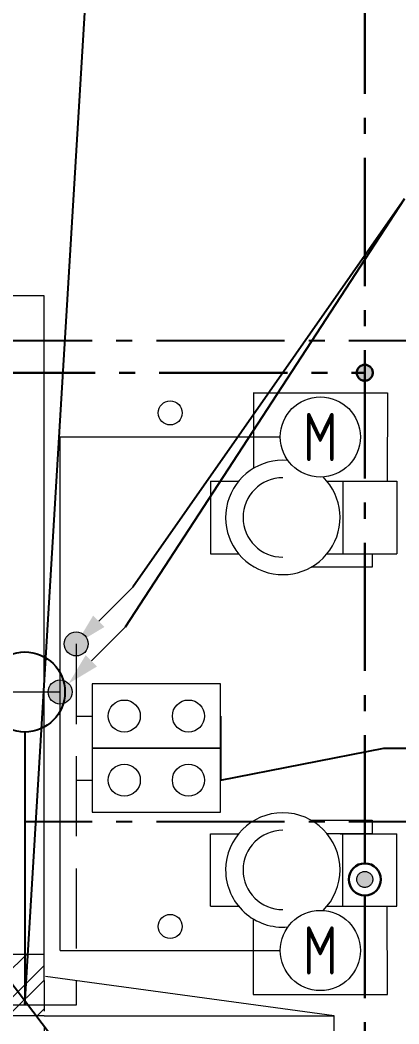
# Model space of a CAD drawing. Header units: millimetres. Extents: x -14296 to 10264, y -13087 to -5602.
# Drawn here: x -2821 to -2797.4, y -12672.6 to -12610 of the extents above; entities that cross this region are included whole.
import ezdxf
from ezdxf import colors
from ezdxf.entities.mleader import LeaderData, LeaderLine
from ezdxf.math import Vec2, Vec3

# ---------------------------------------------------------------- set-up
doc = ezdxf.new("R2010")
doc.units = ezdxf.units.MM
for name, pattern in [('gost5', [7, 5, -2, 0]), ('gost6', [12, 8, -1.5, 1, -1.5]), ('HIDDEN2', [4.7625, 3.175, -1.5875])]:
    doc.linetypes.add(name, pattern=pattern)
for name, color, linetype, lineweight in [('Заземление (Вновь)', 6, 'gost6', 15), ('Заземление (Сущ)', 6, 'gost6', 25), ('КаБель контрольный (Вновь)', 142, 'gost5', 15), ('КаБель силовой (Вновь)', 1, 'Continuous', 15), ('Линия выноска', 137, 'Continuous', 25), ('Осевая', 4, 'gost6', 25), ('Строительный', 251, 'Continuous', 13), ('Технологическое', 156, 'Continuous', 18), ('Эл. аппараты (Вновь)', 93, 'Continuous', 15), ('ЭлектрооБорудование (Вновь)', 160, 'Continuous', 15)]:
    doc.layers.add(name, color=color, linetype=linetype, lineweight=lineweight)
doc.styles.add('Simplex', font='simplex.shx', dxfattribs={"width": 0.7, "oblique": 15})

# ---------------------------------------------------------------- blocks, each defined once
blk = doc.blocks.new('_None')
blk = doc.blocks.new('A$C2C4D244A')
at = {"layer": 'Эл. аппараты (Вновь)'}
for p, q in [((4, 8), (0, 8)), ((0, 8), (0, 0)), ((4, 0), (4, 8)), ((0, 0), (4, 0))]:
    blk.add_line(p, q, dxfattribs=at)
for centre in [(2, 6), (2, 2)]:
    blk.add_circle(centre, 1, dxfattribs=at)
blk = doc.blocks.new('_DotBlank')
at = {"color": 0, "linetype": 'ByBlock', "lineweight": -2}
blk.add_line((-0.5, 0), (-1, 0), dxfattribs=at)
blk.add_circle((0, 0), 0.5, dxfattribs=at)

msp = doc.modelspace()

# ---------------------------------------------------------------- hatches: boundary and pattern name
at = {"layer": 'Заземление (Вновь)'}
msp.add_hatch(color=256, dxfattribs=at).paths.add_polyline_path([(-2799.00898, -12663.57393, 1), (-2800.00898, -12663.57393, 1)])
at = {"layer": 'Заземление (Сущ)', "lineweight": 30}
msp.add_hatch(color=256, dxfattribs=at).paths.add_polyline_path([(-2799.00898, -12631.97393, 1), (-2800.00898, -12631.97393, 1)])
at = {"layer": 'КаБель контрольный (Вновь)', "linetype": 'ByBlock'}
msp.add_hatch(color=256, dxfattribs=at).paths.add_polyline_path([(-2818.25898, -12648.88466, 1), (-2816.75898, -12648.88466, 1)])
at = {"layer": 'КаБель силовой (Вновь)'}
msp.add_hatch(color=256, dxfattribs=at).paths.add_polyline_path([(-2819.25898, -12651.88466, 1), (-2817.75898, -12651.88466, 1)])
at = {"layer": 'Строительный'}
h = msp.add_hatch(dxfattribs=at)
h.set_pattern_fill('ANSI32', color=256, scale=0.2)
h.set_pattern_definition([(45, (-3538.7997, -13089.2003), (-1.3470384, 1.3470384), []), (45, (-3537.9016, -13089.2003), (-1.3470384, 1.3470384), [])])
h.paths.add_polyline_path([(-2821.90898, -12672.08466), (-2819.50898, -12672.08466), (-2819.50898, -12668.23094), (-2821.90898, -12668.23094)])
h.paths.add_polyline_path([(-2821.90898, -12689.54435), (-2819.50898, -12689.54435), (-2819.50898, -12684.88466), (-2821.90898, -12684.88466)])

# ---------------------------------------------------------------- linework, layer by layer
at = {"layer": 'Заземление (Вновь)'}
msp.add_circle((-2799.50898, -12663.57393), 0.5, dxfattribs=at)
at = {"layer": 'Заземление (Сущ)', "lineweight": 30}
for p, q in [((-2799.50898, -12662.57393), (-2799.50898, -12608.17393)), ((-2824.32898, -12631.97393), (-2799.50898, -12631.97393)), ((-2799.50898, -12718.97393), (-2799.50898, -12664.57393))]:
    msp.add_line(p, q, dxfattribs=at)
msp.add_circle((-2799.50898, -12631.97393), 0.5, dxfattribs=at)
at = {"layer": 'Заземление (Сущ)', "linetype": 'ByBlock', "lineweight": 30}
msp.add_circle((-2799.50898, -12663.57393), 1, dxfattribs=at)
at = {"layer": 'КаБель контрольный (Вновь)', "linetype": 'ByBlock'}
msp.add_line((-2816.09477, -12647.47045), (-2813.97345, -12645.34913), dxfattribs=at)
at = {"layer": 'КаБель контрольный (Вновь)'}
for p, q in [((-2817.50898, -12648.88466), (-2817.50898, -12671.41895)), ((-2817.50898, -12653.38466), (-2816.50898, -12653.38466)), ((-2817.50898, -12657.38466), (-2816.50898, -12657.38466)), ((-2817.50898, -12671.41895), (-2823.90898, -12671.41895))]:
    msp.add_line(p, q, dxfattribs=at)
at = {"layer": 'КаБель контрольный (Вновь)', "linetype": 'ByBlock'}
msp.add_circle((-2817.50898, -12648.88466), 0.75, dxfattribs=at)
msp.add_solid([(-2815.74121, -12647.824), (-2816.44832, -12647.11689), (-2817.50898, -12648.88466)], dxfattribs=at)
at = {"layer": 'КаБель силовой (Вновь)'}
for p, q in [((-2818.50898, -12668.00823), (-2818.50898, -12635.97754)), ((-2818.50898, -12635.97754), (-2804.78225, -12635.97754)), ((-2816.56444, -12649.94012), (-2814.44312, -12647.8188)), ((-2823.90898, -12651.88466), (-2818.50898, -12651.88466)), ((-2818.50898, -12668.00823), (-2804.78225, -12668.00823))]:
    msp.add_line(p, q, dxfattribs=at)
for centre in [(-2811.64561, -12634.47754), (-2818.50898, -12651.88466), (-2811.64561, -12666.50823)]:
    msp.add_circle(centre, 0.75, dxfattribs=at)
msp.add_solid([(-2816.21088, -12650.29367), (-2816.91799, -12649.58656), (-2817.97865, -12651.35433)], dxfattribs=at)
at = {"layer": 'Линия выноска'}
for p, q in [((-2814.44312, -12647.8188), (-2797.02918, -12621.12926)), ((-2797.02918, -12621.12926), (-2813.97345, -12645.34913))]:
    msp.add_line(p, q, dxfattribs=at)
at = {"layer": 'Осевая'}
for p, q in [((-2756.50898, -12629.97393), (-2827.32898, -12629.97393)), ((-2756.50898, -12659.97393), (-2820.70898, -12659.97393))]:
    msp.add_line(p, q, dxfattribs=at)
at = {"layer": 'Строительный'}
for p, q in [((-2819.50898, -12627.17393), (-2888.10898, -12627.17393)), ((-2819.50898, -12669.88466), (-2819.50898, -12627.17393)), ((-2819.50898, -12669.88466), (-2819.50898, -12627.17393)), ((-2821.90898, -12668.23094), (-2819.50898, -12668.23094)), ((-2801.42554, -12672.08466), (-2819.42554, -12669.62497)), ((-2819.50898, -12672.08466), (-2821.90898, -12672.08466)), ((-2819.50289, -12672.08466), (-2801.42554, -12672.08466)), ((-2801.42554, -12687.08466), (-2801.42554, -12672.08466))]:
    msp.add_line(p, q, dxfattribs=at)
at = {"layer": 'Строительный', "linetype": 'HIDDEN2', "ltscale": 0.6}
msp.add_line((-2819.50898, -12669.88466), (-2819.50898, -12684.88466), dxfattribs=at)
at = {"layer": 'Технологическое', "color": 128, "ltscale": 10}
for p, q in [((-2806.46767, -12633.23003), (-2798.09682, -12633.23003)), ((-2806.45536, -12633.23003), (-2806.45536, -12637.93936)), ((-2798.09682, -12633.23003), (-2798.10636, -12638.73953)), ((-2809.12341, -12638.73953), (-2809.12341, -12643.25888)), ((-2809.12341, -12638.73953), (-2807.3821, -12638.73953)), ((-2801.86232, -12638.73953), (-2797.50741, -12638.73953)), ((-2800.88331, -12638.73953), (-2800.88331, -12643.25888)), ((-2797.50741, -12638.73953), (-2797.50741, -12643.25888)), ((-2809.12341, -12643.25888), (-2807.3821, -12643.25888)), ((-2801.86232, -12643.25888), (-2797.50741, -12643.25888)), ((-2799.05016, -12643.25888), (-2799.05016, -12644.09589)), ((-2799.05016, -12644.09589), (-2802.852, -12644.09589)), ((-2802.852, -12659.88988), (-2799.05016, -12659.88988)), ((-2799.05016, -12659.88988), (-2799.05016, -12660.72689)), ((-2809.12341, -12665.24624), (-2809.12341, -12660.72689)), ((-2809.12341, -12660.72689), (-2807.3821, -12660.72689)), ((-2799.05016, -12660.72689), (-2801.86232, -12660.72689)), ((-2801.05526, -12660.72689), (-2797.50741, -12660.72689)), ((-2800.88331, -12665.24624), (-2800.88331, -12660.72689)), ((-2797.50741, -12665.24624), (-2797.50741, -12660.72689)), ((-2809.12341, -12665.24624), (-2807.3821, -12665.24624)), ((-2801.86232, -12665.24624), (-2797.50741, -12665.24624)), ((-2798.09682, -12670.75574), (-2798.10636, -12665.24624)), ((-2806.45536, -12670.75574), (-2806.45536, -12666.04642)), ((-2806.46767, -12670.75574), (-2798.09682, -12670.75574))]:
    msp.add_line(p, q, dxfattribs=at)
for centre, radius, start, end in [((-2804.62221, -12640.99921), 3.56695, 84.9019588, 45.1293882), ((-2804.62221, -12640.99921), 2.47535, 90, 270), ((-2804.62221, -12662.98656), 3.56695, 0, 180), ((-2804.62221, -12662.98656), 2.47535, 90, 270), ((-2804.62221, -12662.98656), 3.56695, 180, 275.0980412), ((-2804.62221, -12662.98656), 3.56695, 314.8706118, 0)]:
    msp.add_arc(centre, radius, start, end, dxfattribs=at)
at = {"layer": 'ЭлектрооБорудование (Вновь)'}
for centre in [(-2802.28225, -12635.97754), (-2802.28225, -12668.00823)]:
    msp.add_circle(centre, 2.5, dxfattribs=at)

# ---------------------------------------------------------------- block references
at = {"layer": 'Эл. аппараты (Вновь)', "rotation": 90}
for p in [(-2808.50898, -12655.38464), (-2808.50898, -12659.38464)]:
    msp.add_blockref('A$C2C4D244A', p, dxfattribs=at)

# ---------------------------------------------------------------- texts
at = {"layer": 'ЭлектрооБорудование (Вновь)', "char_height": 3, "width": 6.7817159, "attachment_point": 5, "style": 'Simplex'}
for insert in [(-2802.28225, -12635.97754), (-2802.28225, -12668.00823)]:
    msp.add_mtext('{\\Q0;М}', dxfattribs=dict(at, insert=insert))

# ---------------------------------------------------------------- leaders
at = {"layer": 'Линия выноска'}
ml = msp.add_multileader_mtext('Standard', dxfattribs=at)
ml.set_content('Кабельные проходы\\P(типовая серия 3.402-24)', color=2, style='Simplex')
ml.set_leader_properties()
ml.set_arrow_properties(name='DOTBLANK')
ml.build(insert=Vec2(0, 0))
ml.multileader.update_dxf_attribs({"text_left_attachment_type": 6, "text_right_attachment_type": 6, "dogleg_length": 1, "arrow_head_size": 5})
ctx = ml.context
ctx.base_point, ctx.char_height, ctx.arrow_head_size, ctx.plane_origin = Vec3(-2814.81936, -12590.30866), 3, 5, Vec3(-2850.99613, -12527.05791)
ctx.left_attachment, ctx.right_attachment, ctx.text_align_type = 6, 6, 1
notes = []
notes.append((ctx, [(1, (1, 1, 0), (-2815.81936, -12590.30866), (1, 0), 1, [(1, [(-2820.70898, -12651.88466), (-2820.70898, -12671.41895)], 0, [])])]))
ctx.mtext.insert, ctx.mtext.alignment, ctx.mtext.flow_direction = Vec3(-2790.40141, -12586.30866), 2, 5
ml = msp.add_multileader_mtext('Standard', dxfattribs=at)
ml.set_content('В6; В6р-SB', color=2, style='Simplex')
ml.set_leader_properties()
ml.set_arrow_properties(name='NONE')
ml.build(insert=Vec2(0, 0))
ml.multileader.update_dxf_attribs({"text_left_attachment_type": 6, "text_right_attachment_type": 6, "dogleg_length": 0})
ctx = ml.context
ctx.base_point, ctx.char_height, ctx.plane_origin = Vec3(-2798.31263, -12655.38466), 3, Vec3(-2871.63442, -12678.52102)
ctx.left_attachment, ctx.right_attachment, ctx.text_align_type = 6, 6, 1
notes.append((ctx, [(1, (1, 1, 0), (-2798.31263, -12655.38466), (1, 0), 0, [(3, [(-2808.50898, -12653.38466), (-2808.50898, -12657.38466)], 0, [])])]))
ctx.mtext.insert, ctx.mtext.alignment, ctx.mtext.flow_direction = Vec3(-2786.38726, -12651.38466), 2, 5
ml = msp.add_multileader_mtext('Standard', dxfattribs=at)
ml.set_content('{\\W0.7;13(М)}', color=2, style='Simplex')
ml.set_leader_properties()
ml.set_arrow_properties(name='NONE')
ml.build(insert=Vec2(0, 0))
ml.multileader.update_dxf_attribs({"text_left_attachment_type": 6, "text_right_attachment_type": 6, "dogleg_length": 0})
ctx = ml.context
ctx.base_point, ctx.char_height, ctx.plane_origin = Vec3(-2814.19204, -12679.67063), 3, Vec3(-2739.51497, -12701.17807)
ctx.left_attachment, ctx.right_attachment, ctx.text_align_type = 6, 6, 1
notes.append((ctx, [(1, (1, 1, 0), (-2814.19204, -12679.67063), (1, 0), 0, [(1, [(-2827.79546, -12661.88466)], 0, [])])]))
ctx.mtext.insert, ctx.mtext.alignment, ctx.mtext.flow_direction = Vec3(-2808.13581, -12675.67063), 2, 5
for ctx, leaders in notes:
    for number, flags, end, landing, length, lines in leaders:
        leader = LeaderData()
        leader.index, (leader.has_last_leader_line, leader.has_dogleg_vector, leader.attachment_direction) = number, flags
        leader.last_leader_point, leader.dogleg_vector, leader.dogleg_length = Vec3(end), Vec3(landing), length
        for number, points, colour, breaks in lines:
            line = LeaderLine()
            line.index, line.vertices, line.color, line.breaks = number, Vec3.list(points), colors.encode_raw_color(colour), breaks
            leader.lines.append(line)
        ctx.leaders.append(leader)

doc.saveas('drawing.dxf')
